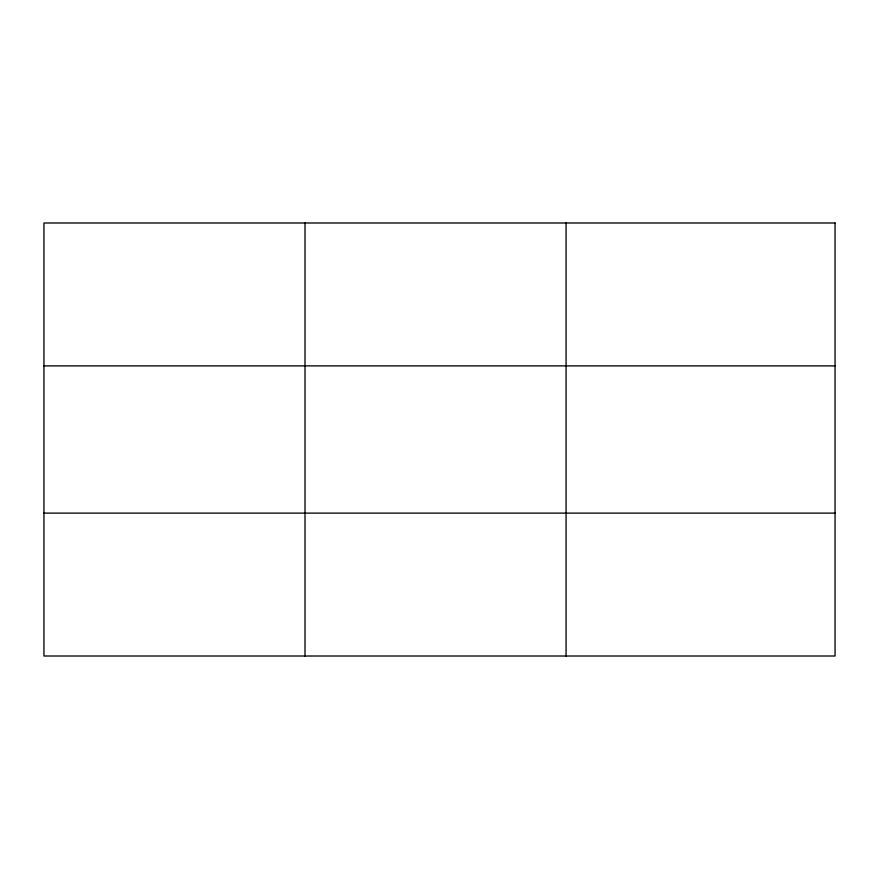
<?xml version="1.0" encoding="UTF-8"?>
<svg xmlns="http://www.w3.org/2000/svg" width="879" height="879" viewBox="0 0 879 879"><rect width="100%" height="100%" fill="white"/><g stroke="black" fill="none" stroke-linecap="round" stroke-linejoin="round"><path stroke-width="1.32" d="M305.013 222.991L305.013 656.009M566.076 222.991L566.076 656.009M43.95 365.884L835.05 365.884M43.95 513.116L835.05 513.116M835.05 222.991L835.05 656.009L43.95 656.009L43.95 222.991L835.05 222.991"/></g></svg>
